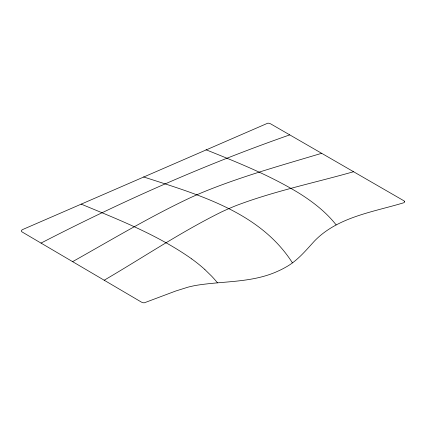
<?xml version="1.0" encoding="UTF-8"?>
<svg xmlns="http://www.w3.org/2000/svg" width="426" height="426" viewBox="0 0 426 426"><rect width="100%" height="100%" fill="white"/><g stroke="black" fill="none" stroke-linecap="round" stroke-linejoin="round"><path stroke-width="0.64" d="M104.189 280.217C143.28 257.373 180.981 231.957 221.626 211.892A274.184 178.792 -52.5 0 1 236.121 205.593C274.253 191.093 314.388 182.871 353.564 171.726M72.606 261.655C111.394 239.859 149.643 216.914 189.921 197.914A429.041 279.77 -52.5 0 1 201.945 192.621C240.807 176.572 281.432 165.363 321.651 153.301M41.024 243.086C121.474 201.578 204.256 164.761 289.744 134.882M143.578 176.934C197.904 194.57 259.903 211.722 292.428 262.869M206.024 149.766C237.82 162.551 269.887 175.336 299.206 193.282A202.164 116.719 60 0 1 304.255 196.54C316.124 204.448 327.312 213.634 336.157 224.896M81.132 204.102C119.126 219.864 157.971 235.072 191.775 258.933M204.885 269.562L211.653 276.176A72.542 41.881 60 0 1 217.462 282.805M191.775 258.971A129.696 74.88 60 0 1 204.895 269.53M404.7 201.647L404.327 202.441L403.427 202.867C372.856 212.095 337.61 216.999 314.415 241.095C305.687 250.632 297.284 260.925 285.74 267.203A81.254 46.908 0 0 1 277.885 271.176C252.117 283.029 223.213 280.851 195.875 285.415A78.16 45.124 0 0 0 187.903 287.188L175.682 291.038L144.409 302.779A3.429 1.981 0 0 1 143.376 302.774L141.533 302.172L22.056 231.936L21.38 231.297L21.444 230.391L22.445 229.635L267.688 123.221A3.408 1.965 0 0 1 268.721 123.226L270.574 123.812L404.136 200.923L404.7 201.647"/></g></svg>
